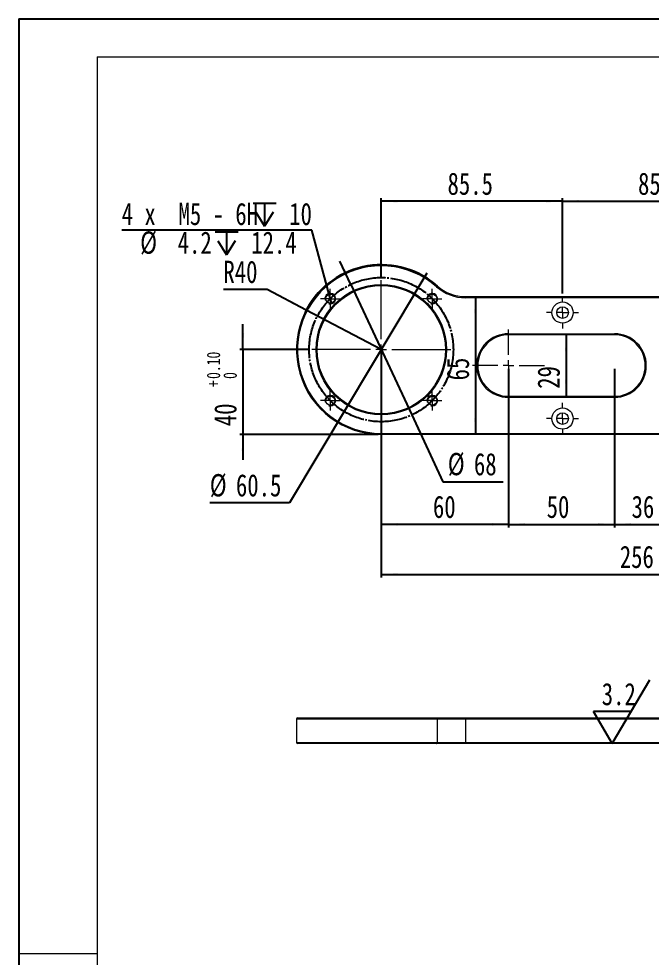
# Model space of a CAD drawing. Header units: millimetres. Extents: x 12 to 1214, y 8 to 1479.
# Drawn here: x 12 to 510, y 741 to 1479 of the extents above; entities that cross this region are included whole.
import ezdxf

# ---------------------------------------------------------------- set-up
doc = ezdxf.new("R2010")
doc.units = ezdxf.units.MM
doc.linetypes.add('SLD-中心线', pattern=[34.29, 30.48, -1.27, 1.27, -1.27])
doc.linetypes.add('SLD-实线', pattern=[0])
for name, color, linetype in [('中心线层', 1, 'SLD-中心线'), ('图框', 7, 'SLD-实线'), ('标注层', 96, 'SLD-实线')]:
    doc.layers.add(name, color=color, linetype=linetype)
doc.layers.add('粗实线', color=7, linetype='SLD-实线', lineweight=15)
doc.styles.add('SLDTEXTSTYLE3', font='HYSWLONGFANGSONG.TTF')
doc.dimstyles.new('SLDDIMSTYLE0', dxfattribs={"dimtxt": 17.5, "dimasz": 13, "dimexe": 0, "dimexo": 0.0625, "dimgap": 4.375, "dimtad": 0, "dimtih": 1, "dimtoh": 1, "dimdec": 3, "dimlfac": 3, "dimrnd": 1e-09, "dimzin": 12, "dimdsep": 46, "dimtxsty": 'SLDTEXTSTYLE3', "dimsah": 1, "dimcen": 0, "dimadec": 0, "dimazin": 3, "dimtfac": 1, "dimtdec": 3, "dimtmove": 0, "dimatfit": 3, "dimfxl": 0, "dimfrac": 2, "dimtolj": 1, "dimtzin": 12, "dimarcsym": 0})
doc.dimstyles.new('SLDDIMSTYLE1', dxfattribs={"dimtxt": 17.5, "dimasz": 13, "dimexe": 0, "dimexo": 0.0625, "dimgap": 4.375, "dimtad": 0, "dimtih": 1, "dimtoh": 1, "dimdec": 3, "dimlfac": 3, "dimrnd": 1e-09, "dimzin": 12, "dimdsep": 46, "dimtxsty": 'SLDTEXTSTYLE3', "dimsah": 1, "dimcen": 0, "dimadec": 0, "dimazin": 3, "dimtfac": 1, "dimtdec": 3, "dimtofl": 0, "dimtmove": 0, "dimatfit": 3, "dimfxl": 0, "dimfrac": 2, "dimtolj": 1, "dimtzin": 12, "dimarcsym": 0})
doc.dimstyles.new('SLDDIMSTYLE2', dxfattribs={"dimtxt": 17.5, "dimasz": 13, "dimexe": 0, "dimexo": 0.0625, "dimgap": 4.375, "dimtad": 1, "dimlfac": 3, "dimrnd": 1e-09, "dimzin": 12, "dimdsep": 46, "dimtxsty": 'SLDTEXTSTYLE3', "dimsah": 1, "dimcen": 0.09, "dimadec": 0, "dimazin": 3, "dimtol": 1, "dimtp": 0.5, "dimtfac": 1, "dimtmove": 0, "dimatfit": 0, "dimfxl": 0, "dimfrac": 2, "dimtolj": 1, "dimtzin": 0, "dimarcsym": 0})
doc.dimstyles.new('SLDDIMSTYLE3', dxfattribs={"dimtxt": 17.5, "dimasz": 13, "dimexe": 0, "dimexo": 0.0625, "dimgap": 4.375, "dimtad": 1, "dimdec": 3, "dimlfac": 3, "dimrnd": 1e-09, "dimzin": 12, "dimdsep": 46, "dimtxsty": 'SLDTEXTSTYLE3', "dimsah": 1, "dimcen": 0.09, "dimadec": 0, "dimazin": 3, "dimtfac": 1, "dimtdec": 3, "dimtofl": 0, "dimtmove": 0, "dimatfit": 3, "dimfxl": 0, "dimfrac": 2, "dimtolj": 1, "dimtzin": 12, "dimarcsym": 0})
doc.dimstyles.new('SLDDIMSTYLE4', dxfattribs={"dimtxt": 17.5, "dimasz": 13, "dimexe": 0, "dimexo": 0.0625, "dimgap": 4.375, "dimtad": 1, "dimlfac": 3, "dimrnd": 1e-09, "dimzin": 12, "dimdsep": 46, "dimtxsty": 'SLDTEXTSTYLE3', "dimsah": 1, "dimcen": 0.09, "dimadec": 0, "dimazin": 3, "dimtol": 1, "dimtp": 0.5, "dimtfac": 1, "dimtofl": 0, "dimtmove": 0, "dimatfit": 3, "dimfxl": 0, "dimfrac": 2, "dimtolj": 1, "dimtzin": 0, "dimarcsym": 0})
doc.dimstyles.new('SLDDIMSTYLE5', dxfattribs={"dimtxt": 17.5, "dimasz": 13, "dimexe": 0, "dimexo": 0.0625, "dimgap": 4.375, "dimtad": 0, "dimtih": 1, "dimtoh": 1, "dimdec": 0, "dimlfac": 3, "dimrnd": 1e-09, "dimzin": 12, "dimdsep": 46, "dimtxsty": 'SLDTEXTSTYLE3', "dimblk1": 'NONE', "dimsah": 1, "dimcen": 0, "dimadec": 0, "dimazin": 3, "dimtfac": 1, "dimtdec": 3, "dimtmove": 0, "dimatfit": 3, "dimldrblk": 'NONE', "dimfxl": 0, "dimfrac": 2, "dimtolj": 1, "dimtzin": 12, "dimarcsym": 0})

# ---------------------------------------------------------------- blocks, each defined once
blk = doc.blocks.new('_D')
at = {"layer": '标注层'}
for p, q in [((273.41, 1270.23), (264.94, 1288.35)), ((273.41, 1270.23), (321.4, 1167.56)), ((321.4, 1167.56), (345.93, 1115.09)), ((345.93, 1115.09), (393.22, 1115.09))]:
    blk.add_line(p, q, dxfattribs=at)
for points in [[(273.41, 1270.23), (268.81, 1282.43), (267, 1281.58)], [(321.4, 1167.56), (326, 1155.36), (327.81, 1156.21)]]:
    blk.add_solid(points, dxfattribs=at)
at = {"layer": '标注层', "char_height": 17.5, "attachment_point": 1, "style": 'SLDTEXTSTYLE3'}
for s, insert in [('%%c', (349.68, 1137.72, 0.17)), ('68', (370.25, 1137.65, 0.17))]:
    blk.add_mtext(s, dxfattribs=dict(at, insert=insert))
blk = doc.blocks.new('_D_1')
at = {"layer": '标注层'}
for p, q in [((207.75, 1266.27), (173.33, 1266.27)), ((238.46, 1250.04), (207.75, 1266.27)), ((297.41, 1218.89), (238.46, 1250.04))]:
    blk.add_line(p, q, dxfattribs=at)
blk.add_arc((297.41, 1218.89), 66.67, 50.73796, 154.2932, dxfattribs=at)
blk.add_solid([(238.46, 1250.04), (227.44, 1257), (226.5, 1255.23)], dxfattribs=at)
at = {"layer": '标注层', "insert": (173.33, 1288.83, 0.17), "char_height": 17.5, "attachment_point": 1, "style": 'SLDTEXTSTYLE3'}
blk.add_mtext('R40', dxfattribs=at)
blk = doc.blocks.new('_D_2')
at = {"layer": '标注层'}
for p, q in [((323.31, 1262.15), (333.58, 1279.31)), ((323.31, 1262.15), (271.5, 1175.64)), ((271.5, 1175.64), (225.28, 1098.46)), ((225.28, 1098.46), (162.62, 1098.46))]:
    blk.add_line(p, q, dxfattribs=at)
for points in [[(323.31, 1262.15), (330.85, 1272.79), (329.13, 1273.81)], [(271.5, 1175.64), (263.96, 1165), (265.68, 1163.97)]]:
    blk.add_solid(points, dxfattribs=at)
at = {"layer": '标注层', "char_height": 17.5, "attachment_point": 1, "style": 'SLDTEXTSTYLE3'}
for s, insert in [('%%c', (162.62, 1121.09, 0.17)), ('60.5', (183.2, 1121.02, 0.17))]:
    blk.add_mtext(s, dxfattribs=dict(at, insert=insert))
blk = doc.blocks.new('_D_3')
at = {"layer": '标注层'}
for p, q in [((188.66, 1218.89), (188.66, 1238.89)), ((240.32, 1218.89), (186.16, 1218.89)), ((188.66, 1218.89), (188.66, 1152.23)), ((294.91, 1152.23), (186.16, 1152.23)), ((188.66, 1152.23), (188.66, 1132.23))]:
    blk.add_line(p, q, dxfattribs=at)
for points in [[(188.66, 1218.89), (189.66, 1231.89), (187.66, 1231.89)], [(188.66, 1152.23), (187.66, 1139.23), (189.66, 1139.23)]]:
    blk.add_solid(points, dxfattribs=at)
at = {"layer": '标注层', "attachment_point": 1, "rotation": 90, "style": 'SLDTEXTSTYLE3'}
for s, insert, char_height in [('0.10', (160.28, 1195.87, 0.17), 10.5), ('0', (173.34, 1195.87, 0.17), 10.5), ('+', (160.28, 1189.41, 0.17), 10.5), ('40', (166.1, 1158.74, 0.17), 17.5)]:
    blk.add_mtext(s, dxfattribs=dict(at, insert=insert, char_height=char_height))
blk = doc.blocks.new('_D_4')
at = {"layer": '标注层'}
for p, q in [((397.41, 1203.89), (397.41, 1079.08)), ((297.41, 1161.81), (297.41, 1079.08)), ((397.41, 1081.58), (297.41, 1081.58))]:
    blk.add_line(p, q, dxfattribs=at)
for points in [[(297.41, 1081.58), (310.41, 1080.58), (310.41, 1082.58)], [(397.41, 1081.58), (384.41, 1082.58), (384.41, 1080.58)]]:
    blk.add_solid(points, dxfattribs=at)
at = {"layer": '标注层', "insert": (338.04, 1104.14, 0.17), "char_height": 17.5, "attachment_point": 1, "style": 'SLDTEXTSTYLE3'}
blk.add_mtext('60', dxfattribs=at)
blk = doc.blocks.new('_D_5')
at = {"layer": '标注层'}
for p, q in [((397.41, 1203.89), (397.41, 1079.08)), ((480.74, 1203.89), (480.74, 1079.08)), ((397.41, 1081.58), (480.74, 1081.58))]:
    blk.add_line(p, q, dxfattribs=at)
for points in [[(397.41, 1081.58), (410.41, 1080.58), (410.41, 1082.58)], [(480.74, 1081.58), (467.74, 1082.58), (467.74, 1080.58)]]:
    blk.add_solid(points, dxfattribs=at)
at = {"layer": '标注层', "insert": (427.41, 1104.14, 0.17), "char_height": 17.5, "attachment_point": 1, "style": 'SLDTEXTSTYLE3'}
blk.add_mtext('50', dxfattribs=at)
blk = doc.blocks.new('_D_6')
at = {"layer": '标注层'}
for p, q in [((480.74, 1203.89), (480.74, 1079.08)), ((540.74, 1203.89), (540.74, 1079.08)), ((480.74, 1081.58), (540.74, 1081.58))]:
    blk.add_line(p, q, dxfattribs=at)
for points in [[(480.74, 1081.58), (493.74, 1080.58), (493.74, 1082.58)], [(540.74, 1081.58), (527.74, 1082.58), (527.74, 1080.58)]]:
    blk.add_solid(points, dxfattribs=at)
at = {"layer": '标注层', "insert": (494.15, 1104.14, 0.17), "char_height": 17.5, "attachment_point": 1, "style": 'SLDTEXTSTYLE3'}
blk.add_mtext('36', dxfattribs=at)
blk = doc.blocks.new('_D_8')
at = {"layer": '标注层'}
for p, q in [((297.41, 1275.98), (297.41, 1338.06)), ((439.91, 1335.56), (297.41, 1335.56)), ((439.91, 1263.06), (439.91, 1338.06))]:
    blk.add_line(p, q, dxfattribs=at)
for points in [[(297.41, 1335.56), (310.41, 1334.56), (310.41, 1336.56)], [(439.91, 1335.56), (426.91, 1336.56), (426.91, 1334.56)]]:
    blk.add_solid(points, dxfattribs=at)
at = {"layer": '标注层', "insert": (349.49, 1358.12, 0.17), "char_height": 17.5, "attachment_point": 1, "style": 'SLDTEXTSTYLE3'}
blk.add_mtext('85.5', dxfattribs=at)
blk = doc.blocks.new('_D_9')
at = {"layer": '标注层'}
for p, q in [((439.91, 1263.06), (439.91, 1338.06)), ((439.91, 1335.56), (581.57, 1335.56)), ((581.57, 1263.06), (581.57, 1338.06))]:
    blk.add_line(p, q, dxfattribs=at)
for points in [[(439.91, 1335.56), (452.91, 1334.56), (452.91, 1336.56)], [(581.57, 1335.56), (568.57, 1336.56), (568.57, 1334.56)]]:
    blk.add_solid(points, dxfattribs=at)
at = {"layer": '标注层', "insert": (499.24, 1358.12, 0.17), "char_height": 17.5, "attachment_point": 1, "style": 'SLDTEXTSTYLE3'}
blk.add_mtext('85', dxfattribs=at)
blk = doc.blocks.new('_D_11')
at = {"layer": '标注层'}
blk.add_line((442.73, 1230.56), (442.73, 1182.23), dxfattribs=at)
for points in [[(442.73, 1230.56), (441.73, 1217.56), (443.73, 1217.56)], [(442.73, 1182.23), (443.73, 1195.23), (441.73, 1195.23)]]:
    blk.add_solid(points, dxfattribs=at)
at = {"layer": '标注层', "insert": (420.18, 1188.11, 0.17), "char_height": 17.5, "attachment_point": 1, "rotation": 90, "style": 'SLDTEXTSTYLE3'}
blk.add_mtext('29', dxfattribs=at)
blk = doc.blocks.new('_D_12')
at = {"layer": '标注层'}
blk.add_line((371.45, 1260.56), (371.45, 1152.23), dxfattribs=at)
for points in [[(371.45, 1260.56), (370.45, 1247.56), (372.45, 1247.56)], [(371.45, 1152.23), (372.45, 1165.23), (370.45, 1165.23)]]:
    blk.add_solid(points, dxfattribs=at)
at = {"layer": '标注层', "insert": (348.89, 1194.74, 0.17), "char_height": 17.5, "attachment_point": 1, "rotation": 90, "style": 'SLDTEXTSTYLE3'}
blk.add_mtext('65', dxfattribs=at)
blk = doc.blocks.new('_D_13')
at = {"layer": '标注层'}
for p, q in [((297.41, 1216.39), (297.41, 1039.73)), ((724.07, 1216.39), (724.07, 1039.73)), ((297.41, 1042.23), (724.07, 1042.23))]:
    blk.add_line(p, q, dxfattribs=at)
for points in [[(297.41, 1042.23), (310.41, 1041.23), (310.41, 1043.23)], [(724.07, 1042.23), (711.07, 1043.23), (711.07, 1041.23)]]:
    blk.add_solid(points, dxfattribs=at)
at = {"layer": '标注层', "attachment_point": 1, "style": 'SLDTEXTSTYLE3'}
for s, insert, char_height in [('0.10', (529.68, 1070.61, 0.17), 10.5), ('256', (484.89, 1064.79, 0.17), 17.5), ('+', (523.22, 1070.61, 0.17), 10.5), ('0', (529.68, 1057.55, 0.17), 10.5)]:
    blk.add_mtext(s, dxfattribs=dict(at, insert=insert, char_height=char_height))
blk = doc.blocks.new('SW_SYMBOL_HOLE_DEPTH')
at = {"layer": '标注层', "color": 0}
for p, q in [((0, 4375), (4000, 4375)), ((2000, 4375), (2000, 375)), ((500, 2775), (2000, 375)), ((3500, 2775), (2000, 375))]:
    blk.add_line(p, q, dxfattribs=at)
blk = doc.blocks.new('_D_14')
at = {"layer": '标注层'}
for p, q in [((242.9, 1312.74), (93.41, 1312.74)), ((256.43, 1262.34), (242.9, 1312.74)), ((258.24, 1255.58), (256.43, 1262.34))]:
    blk.add_line(p, q, dxfattribs=at)
blk.add_solid([(256.43, 1262.34), (254.02, 1275.16), (252.09, 1274.64)], dxfattribs=at)
at = {"layer": '标注层', "xscale": 0.004511737089201878, "yscale": 0.004511737089201878, "zscale": 0.004511737089201878}
for p in [(196.64, 1314.38), (166.81, 1291.81)]:
    blk.add_blockref('SW_SYMBOL_HOLE_DEPTH', p, dxfattribs=at)
at = {"layer": '标注层', "char_height": 17.5, "attachment_point": 1, "style": 'SLDTEXTSTYLE3'}
for s, insert in [('4 x  M5 - 6H ', (93.41, 1334.34, 0.17)), (' 10', (216.13, 1334.34, 0.17)), ('%%c', (107.91, 1311.84, 0.17)), (' 4.2 ', (128.48, 1311.76, 0.17)), (' 12.4', (186.3, 1311.76, 0.17))]:
    blk.add_mtext(s, dxfattribs=dict(at, insert=insert))
blk = doc.blocks.new('_NONE')
blk = doc.blocks.new('SW_CENTERMARKSYMBOL_1')
at = {"color": 0, "linetype": 'SLD-实线', "lineweight": 0}
for p, q in [((0, 8.33), (0, 54.58)), ((0, 0), (-4.17, 0)), ((0, 0), (0, 4.17)), ((0, 0), (0, -4.17)), ((0, 0), (4.17, 0)), ((8.33, 0), (54.58, 0)), ((-8.33, 0), (-54.58, 0)), ((0, -8.33), (0, -54.58))]:
    blk.add_line(p, q, dxfattribs=at)
blk = doc.blocks.new('SW_CENTERMARKSYMBOL_6')
at = {"color": 0, "linetype": 'SLD-实线', "lineweight": 0}
for p, q in [((0, 4.17), (0, 7.67)), ((-4.17, 0), (-7.67, 0)), ((0, 0), (-4.17, 0)), ((0, 0), (0, 4.17)), ((0, 0), (0, -4.17)), ((0, 0), (4.17, 0)), ((4.17, 0), (7.67, 0)), ((0, -4.17), (0, -7.67))]:
    blk.add_line(p, q, dxfattribs=at)
blk = doc.blocks.new('SW_CENTERMARKSYMBOL_7')
at = {"color": 0, "linetype": 'SLD-实线', "lineweight": 0}
for p, q in [((0, 4.17), (0, 7.67)), ((-4.17, 0), (-7.67, 0)), ((0, 0), (-4.17, 0)), ((0, 0), (0, 4.17)), ((0, 0), (0, -4.17)), ((0, 0), (4.17, 0)), ((4.17, 0), (7.67, 0)), ((0, -4.17), (0, -7.67))]:
    blk.add_line(p, q, dxfattribs=at)
blk = doc.blocks.new('SW_CENTERMARKSYMBOL_8')
at = {"color": 0, "linetype": 'SLD-实线', "lineweight": 0}
for p, q in [((0, 4.17), (0, 7.67)), ((-4.17, 0), (-7.67, 0)), ((0, 0), (-4.17, 0)), ((0, 0), (0, 4.17)), ((0, 0), (0, -4.17)), ((0, 0), (4.17, 0)), ((4.17, 0), (7.67, 0)), ((0, -4.17), (0, -7.67))]:
    blk.add_line(p, q, dxfattribs=at)
blk = doc.blocks.new('SW_CENTERMARKSYMBOL_9')
at = {"color": 0, "linetype": 'SLD-实线', "lineweight": 0}
for p, q in [((0, 4.17), (0, 7.67)), ((-4.17, 0), (-7.67, 0)), ((0, 0), (-4.17, 0)), ((0, 0), (0, 4.17)), ((0, 0), (0, -4.17)), ((0, 0), (4.17, 0)), ((4.17, 0), (7.67, 0)), ((0, -4.17), (0, -7.67))]:
    blk.add_line(p, q, dxfattribs=at)
blk = doc.blocks.new('SW_CENTERMARKSYMBOL_16')
at = {"color": 0, "linetype": 'SLD-实线', "lineweight": 0}
for p, q in [((0, 8.33), (0, 12.5)), ((-8.33, 0), (-12.5, 0)), ((0, 0), (-4.17, 0)), ((0, 0), (0, 4.17)), ((0, 0), (0, -4.17)), ((0, 0), (4.17, 0)), ((8.33, 0), (12.5, 0)), ((0, -8.33), (0, -12.5))]:
    blk.add_line(p, q, dxfattribs=at)
blk = doc.blocks.new('SW_CENTERMARKSYMBOL_17')
at = {"color": 0, "linetype": 'SLD-实线', "lineweight": 0}
for p, q in [((0, 8.33), (0, 12.5)), ((-8.33, 0), (-12.5, 0)), ((0, 0), (-4.17, 0)), ((0, 0), (0, 4.17)), ((0, 0), (0, -4.17)), ((0, 0), (4.17, 0)), ((8.33, 0), (12.5, 0)), ((0, -8.33), (0, -12.5))]:
    blk.add_line(p, q, dxfattribs=at)
blk = doc.blocks.new('SW_CENTERMARKSYMBOL_19')
at = {"color": 0, "linetype": 'SLD-实线', "lineweight": 0}
for p, q in [((0, 8.33), (0, 28.33)), ((0, 8.33), (0, 28.33)), ((-8.33, 0), (-28.33, 0)), ((-8.33, 0), (-28.33, 0)), ((0, 0), (-4.17, 0)), ((0, 0), (-4.17, 0)), ((0, 0), (0, 4.17)), ((0, 0), (0, 4.17)), ((0, 0), (0, -4.17)), ((0, 0), (4.17, 0)), ((0, 0), (0, -4.17)), ((0, 0), (4.17, 0)), ((8.33, 0), (28.33, 0)), ((8.33, 0), (28.33, 0)), ((0, -8.33), (0, -28.33)), ((0, -8.33), (0, -28.33))]:
    blk.add_line(p, q, dxfattribs=at)
blk = doc.blocks.new('SW_SFSYMBOL_2')
at = {"layer": '标注层', "color": 0}
for p, q in [((8.27, -25), (37.76, 25)), ((8.27, -25), (-6.48, 0)), ((23.02, 0), (-6.48, 0))]:
    blk.add_line(p, q, dxfattribs=at)
at = {"layer": '标注层', "color": 0, "insert": (0, 22.56), "char_height": 17.5, "attachment_point": 1, "style": 'SLDTEXTSTYLE3'}
blk.add_mtext('3.2', dxfattribs=at)

msp = doc.modelspace()

# ---------------------------------------------------------------- linework, layer by layer
at = {"color": 7, "linetype": 'SLD-实线', "lineweight": 15}
for p, q in [((363.5489, 1259.72796), (363.5489, 1260.5613)), ((363.5489, 1260.5613), (657.928, 1260.5613)), ((657.928, 1259.72796), (363.5489, 1259.72796)), ((397.40511, 1230.5613), (397.40511, 1231.39463)), ((397.40511, 1231.39463), (480.73845, 1231.39463)), ((480.73845, 1230.5613), (397.40511, 1230.5613)), ((480.73845, 1230.5613), (480.73845, 1231.39463)), ((397.40511, 1181.39463), (397.40511, 1182.22796)), ((397.40511, 1182.22796), (480.73845, 1182.22796)), ((480.73845, 1181.39463), (397.40511, 1181.39463)), ((480.73845, 1181.39463), (480.73845, 1182.22796)), ((297.40511, 1152.22796), (297.40511, 1153.06129)), ((297.40511, 1153.06129), (724.07179, 1153.06129)), ((724.07179, 1152.22796), (297.40511, 1152.22796)), ((230.73845, 928.52681), (230.73845, 910.19348)), ((231.57178, 929.36014), (340.94977, 929.36014)), ((340.94977, 929.36014), (363.5489, 929.36014)), ((341.50097, 910.19348), (341.50097, 928.52681)), ((363.5489, 928.52681), (341.50097, 928.52681)), ((363.5489, 928.52681), (363.5489, 929.36014)), ((363.5489, 929.36014), (609.00476, 929.36014)), ((363.5489, 928.52681), (363.5489, 910.19348)), ((608.73844, 928.52681), (363.5489, 928.52681)), ((340.94977, 909.36014), (231.57178, 909.36014)), ((363.5489, 909.36014), (340.94977, 909.36014)), ((341.50097, 910.19348), (363.5489, 910.19348)), ((363.5489, 909.36014), (363.5489, 910.19348)), ((363.5489, 910.19348), (604.16101, 910.19348)), ((604.01415, 909.36014), (363.5489, 909.36014))]:
    msp.add_line(p, q, dxfattribs=at)
at = {"color": 8, "linetype": 'SLD-实线', "lineweight": 15}
for p, q in [((341.50097, 928.52681), (230.73845, 928.52681)), ((230.73845, 910.19348), (341.50097, 910.19348))]:
    msp.add_line(p, q, dxfattribs=at)
at = {"color": 7, "linetype": 'SLD-实线', "lineweight": 15, "flags": 128}
for points in [[(340.94978, 1268.26963), (341.05731, 1268.39156), (341.1607, 1268.50881), (341.25601, 1268.61686), (341.33953, 1268.71157), (341.40807, 1268.7893), (341.45901, 1268.84705), (341.49038, 1268.88262), (341.50097, 1268.89463)], [(341.50097, 928.52681), (341.49038, 928.68939), (341.45901, 928.84571), (341.40808, 928.98979), (341.33953, 929.11607), (341.256, 929.2197), (341.16071, 929.29671), (341.05731, 929.34413), (340.94977, 929.36014)], [(340.94977, 909.36014), (341.05731, 909.37616), (341.16071, 909.42358), (341.256, 909.50059), (341.33953, 909.60422), (341.40808, 909.7305), (341.45901, 909.87457), (341.49038, 910.0309), (341.50097, 910.19348)]]:
    msp.add_lwpolyline(points, dxfattribs=at)
at = {"color": 7, "linetype": 'SLD-实线', "lineweight": 15}
for centre, radius in [((297.40512, 1218.89463), 51.25), ((297.40512, 1218.89463), 50.41667), ((257.33573, 1258.96401), 3.5), ((337.4745, 1258.96401), 3.5), ((439.90512, 1248.0613), 8.33333), ((439.90512, 1248.0613), 4.58333), ((257.33573, 1178.82524), 3.5), ((337.4745, 1178.82524), 3.5), ((439.90512, 1164.72796), 8.33333), ((439.90512, 1164.72796), 4.58333)]:
    msp.add_circle(centre, radius, dxfattribs=at)
for centre, radius, start, end in [((297.40512, 1218.89463), 66.66667, 48.59037789, 270), ((297.40512, 1218.89463), 65.83333, 48.59037789, 270), ((363.5489, 1293.89463), 33.33333, 228.59037789, 270), ((363.5489, 1293.89463), 34.16667, 228.59037789, 270), ((397.40512, 1206.39463), 25, 90, 270), ((397.40512, 1206.39463), 24.16667, 90, 270), ((480.73845, 1206.39463), 25, 270, 90), ((480.73845, 1206.39463), 24.16667, 270, 90), ((231.57178, 928.52681), 0.83333, 90, 180), ((231.57178, 910.19348), 0.83333, 180, 270)]:
    msp.add_arc(centre, radius, start, end, dxfattribs=at)
at = {"color": 7, "linetype": 'SLD-实线', "lineweight": 0}
for centre in [(257.33573, 1258.96401), (337.4745, 1258.96401), (257.33573, 1178.82524), (337.4745, 1178.82524)]:
    msp.add_arc(centre, 4.16667, 255, 195, dxfattribs=at)
at = {"layer": '中心线层', "linetype": 'SLD-中心线'}
msp.add_circle((297.40512, 1218.89463), 56.66667, dxfattribs=at)
at = {"layer": '图框'}
for q in [(1039, 1479), (12.5, 7.5)]:
    msp.add_line((12.5, 1479), q, dxfattribs=at)
at = {"layer": '粗实线'}
for p, q in [((74, 1449), (1009, 1449)), ((74, 1449), (74, 39)), ((74, 744), (12.5, 744))]:
    msp.add_line(p, q, dxfattribs=at)

# ---------------------------------------------------------------- block references
at = {"color": 7, "linetype": 'Continuous', "lineweight": 0}
for name, p in [('SW_CENTERMARKSYMBOL_1', (297.40512, 1218.89463)), ('SW_CENTERMARKSYMBOL_8', (257.33573, 1258.96401)), ('SW_CENTERMARKSYMBOL_7', (337.4745, 1258.96401)), ('SW_CENTERMARKSYMBOL_16', (439.90512, 1248.0613)), ('SW_CENTERMARKSYMBOL_19', (397.40512, 1206.39463)), ('SW_CENTERMARKSYMBOL_9', (257.33573, 1178.82524)), ('SW_CENTERMARKSYMBOL_6', (337.4745, 1178.82524)), ('SW_CENTERMARKSYMBOL_17', (439.90512, 1164.72796))]:
    msp.add_blockref(name, p, dxfattribs=at)
at = {"layer": '标注层'}
msp.add_blockref('SW_SFSYMBOL_2', (470.69958, 934.35889), dxfattribs=at)

# ---------------------------------------------------------------- dimensions: what is measured, and where the dimension line sits
for base, p1, p2, picture, middle in [((297.40512, 1335.5613), (439.90512, 1260.5613), (297.40512, 1273.47796), '_D_8', (368.65512, 1335.5613)), ((297.40512, 1081.58195), (397.40512, 1206.39463), (297.40512, 1164.3113), '_D_4', (349.54014, 1081.58195))]:
    dim = msp.add_linear_dim(base=base, p1=p1, p2=p2, dimstyle='SLDDIMSTYLE3', dxfattribs=at)
    dim.commit()
    dim.dimension.update_dxf_attribs({"geometry": picture, "text_midpoint": middle, "dimtype": 160})
for base, p1, p2, angle, dimstyle, picture, middle in [((581.57178, 1335.5613), (439.90512, 1260.5613), (581.57178, 1260.5613), 0, 'SLDDIMSTYLE3', '_D_9', (510.73845, 1335.5613)), ((371.45146, 1152.22796), (363.5489, 1260.5613), (297.40512, 1152.22796), 90, 'SLDDIMSTYLE3', '_D_12', (371.45146, 1206.23407)), ((188.66296, 1152.22796), (242.82178, 1218.89463), (297.40512, 1152.22796), 90, 'SLDDIMSTYLE2', '_D_3', (188.66296, 1186.51638)), ((442.73374, 1182.22796), (480.73845, 1230.5613), (480.73845, 1182.22796), 90, 'SLDDIMSTYLE3', '_D_11', (442.73374, 1199.60183)), ((724.07178, 1042.22796), (297.40512, 1218.89463), (724.07178, 1218.89463), 0, 'SLDDIMSTYLE4', '_D_13', (516.49308, 1042.22796)), ((480.73845, 1081.58195), (397.40512, 1206.39463), (480.73845, 1206.39463), 0, 'SLDDIMSTYLE3', '_D_5', (438.91465, 1081.58195)), ((540.73845, 1081.58195), (480.73845, 1206.39463), (540.73845, 1206.39463), 0, 'SLDDIMSTYLE3', '_D_6', (505.64761, 1081.58195))]:
    dim = msp.add_linear_dim(base=base, p1=p1, p2=p2, angle=angle, dimstyle=dimstyle, dxfattribs=at)
    dim.commit()
    dim.dimension.update_dxf_attribs({"geometry": picture, "text_midpoint": middle, "dimtype": 160})
dim = msp.add_diameter_dim_2p(p1=(258.24326, 1255.58372), p2=(256.4282, 1262.34431), text='<> x  M5 - 6H {\\fGDT;x} 10\\P%%c 4.2 {\\fGDT;x} 12.4\\P', dimstyle='SLDDIMSTYLE5', override={"dimpost": '<>'}, dxfattribs=at)
dim.commit()
dim.dimension.update_dxf_attribs({"geometry": '_D_14', "text_midpoint": (166.28112, 1311.77845), "dimtype": 163})
dim = msp.add_radius_dim(center=(297.40512, 1218.89463), mpoint=(238.46259, 1250.04303), dimstyle='SLDDIMSTYLE1', dxfattribs=at)
dim.commit()
dim.dimension.update_dxf_attribs({"geometry": '_D_1', "text_midpoint": (188.66296, 1277.10146), "dimtype": 164})
for p1, p2, picture, middle in [((321.40259, 1167.56011), (273.40765, 1270.22914), '_D', (371.45146, 1128.51654)), ((271.50151, 1175.64138), (323.30873, 1262.14788), '_D_2', (192.07665, 1111.88428))]:
    dim = msp.add_diameter_dim_2p(p1=p1, p2=p2, dimstyle='SLDDIMSTYLE0', dxfattribs=at)
    dim.commit()
    dim.dimension.update_dxf_attribs({"geometry": picture, "text_midpoint": middle, "dimtype": 163})

doc.saveas('drawing.dxf')
